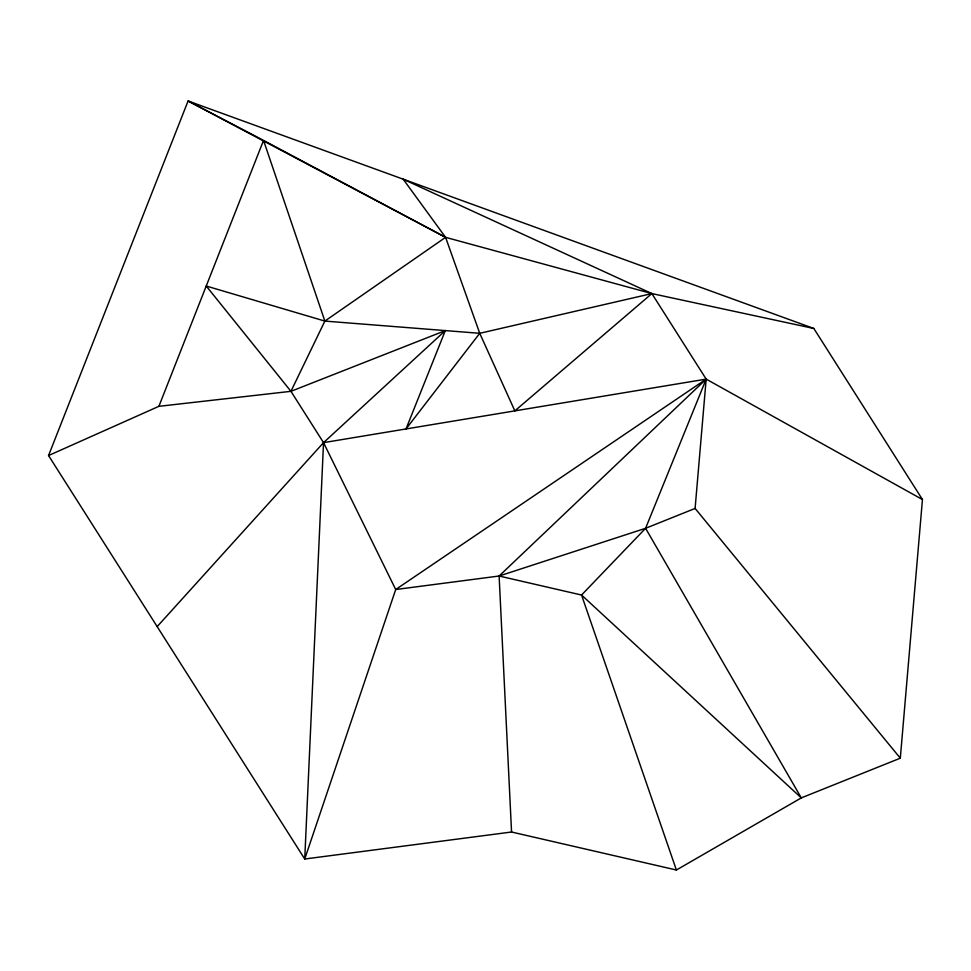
<?xml version="1.0" encoding="UTF-8"?>
<svg xmlns="http://www.w3.org/2000/svg" width="971" height="971" viewBox="0 0 971 971"><rect width="100%" height="100%" fill="white"/><g stroke="black" fill="none" stroke-linecap="round" stroke-linejoin="round"><path stroke-width="1.46" d="M900.311 758.181L695.102 508.44L706.172 379.115L651.869 293.582L403.183 179.186L445.58 237.337L479.735 333.308L514.848 410.879L651.869 293.582L813.832 328.477L922.45 499.543L900.311 758.181L801.293 797.895L676.399 870.016L511.559 832.013L304.736 859.007L48.55 455.545L188.083 100.984L813.832 328.477M48.55 455.545L158.892 406.327L263.542 140.407L445.58 237.337L651.869 293.582L479.735 333.308L324.872 321.085L206.228 286.02L290.948 391.325L323.537 442.642L395.707 589.518L304.736 859.007L323.537 442.642L445.325 330.589L406.012 428.951L479.735 333.308M157.168 626.611L323.537 442.642L706.172 379.115L395.707 589.518L499.118 576.021L581.544 595.029L645.594 528.297L706.172 379.115L922.45 499.543M158.892 406.327L290.948 391.325L324.872 321.085L445.58 237.337L188.083 100.984L262.219 139.715M511.559 832.013L499.118 576.021L706.172 379.115M499.118 576.021L645.594 528.297L695.102 508.44M290.948 391.325L445.325 330.589M645.594 528.297L801.293 797.895L581.544 595.029L676.399 870.016M263.542 140.407L324.872 321.085"/></g></svg>
